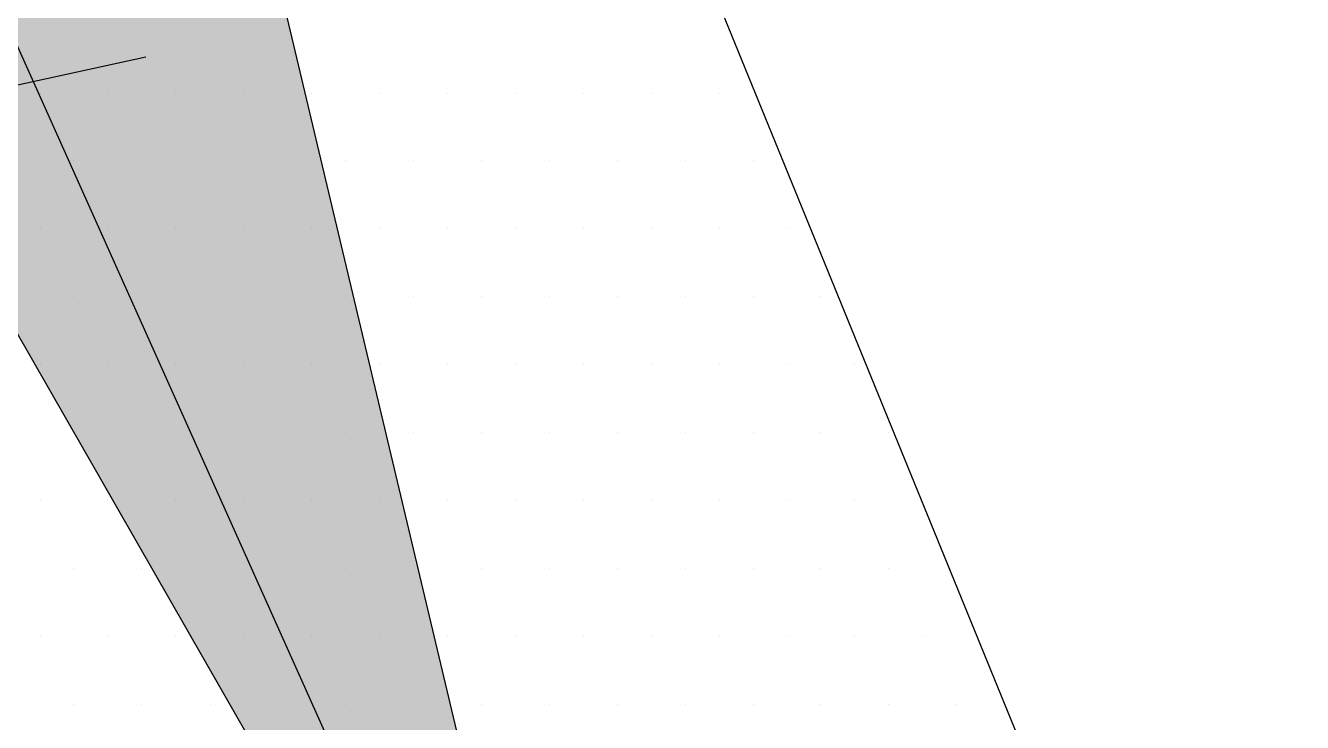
# Paper-space layout 'TOP_A1_00200_01-01-2017_MODELE' of a CAD drawing. Header units: millimetres. Extents: x -52 to 293, y -3 to 294.
# Drawn here: x 210.611 to 211.647, y 123.722 to 124.287 of the extents above; entities that cross this region are included whole.
import ezdxf

# ---------------------------------------------------------------- set-up
doc = ezdxf.new("R2010")
doc.units = ezdxf.units.MM
doc.header["$LTSCALE"] = 2
doc.linetypes.add('CACHEX2', pattern=[0.75, 0.5, -0.25])
for name, color, linetype in [('CALQUE_7', 4, 'Continuous'), ('CARTOUCHE', 7, 'Continuous'), ('rosace', 7, 'Continuous')]:
    doc.layers.add(name, color=color, linetype=linetype)

# ---------------------------------------------------------------- blocks, each defined once
blk = doc.blocks.new('A$C715108E3')
at = {"layer": 'CALQUE_7', "color": 131}
for p, q in [((-2.727, -23.4225), (-2.727, -23.4225)), ((-2.6358, -23.4225), (-2.6358, -23.4225)), ((-2.5439, -23.4225), (-2.5439, -23.4225)), ((-2.4519, -23.4225), (-2.4519, -23.4225)), ((-2.3599, -23.4225), (-2.3599, -23.4225)), ((-2.2686, -23.4225), (-2.2686, -23.4225)), ((-2.1766, -23.4225), (-2.1766, -23.4225)), ((-2.085, -23.4225), (-2.085, -23.4225)), ((-1.9933, -23.4225), (-1.9933, -23.4225)), ((-1.9015, -23.4225), (-1.9015, -23.4225)), ((-1.8097, -23.4225), (-1.8097, -23.4225)), ((-2.6815, -23.5138), (-2.6815, -23.5138)), ((-2.5895, -23.5138), (-2.5895, -23.5138)), ((-2.4975, -23.5138), (-2.4975, -23.5138)), ((-2.4062, -23.5138), (-2.4062, -23.5138)), ((-2.3142, -23.5138), (-2.3142, -23.5138)), ((-2.2223, -23.5138), (-2.2223, -23.5138)), ((-2.1309, -23.5138), (-2.1309, -23.5138)), ((-2.0391, -23.5138), (-2.0391, -23.5138)), ((-1.9472, -23.5138), (-1.9472, -23.5138)), ((-1.8558, -23.5138), (-1.8558, -23.5138)), ((-1.7639, -23.5138), (-1.7639, -23.5138)), ((-2.727, -23.6054), (-2.727, -23.6054)), ((-2.6358, -23.6054), (-2.6358, -23.6054)), ((-2.5439, -23.6054), (-2.5439, -23.6054)), ((-2.4519, -23.6054), (-2.4519, -23.6054)), ((-2.3599, -23.6054), (-2.3599, -23.6054)), ((-2.2686, -23.6054), (-2.2686, -23.6054)), ((-2.1766, -23.6054), (-2.1766, -23.6054)), ((-2.085, -23.6054), (-2.085, -23.6054)), ((-1.9933, -23.6054), (-1.9933, -23.6054)), ((-1.9015, -23.6054), (-1.9015, -23.6054)), ((-1.8097, -23.6054), (-1.8097, -23.6054)), ((-1.7182, -23.6054), (-1.7182, -23.6054)), ((-2.6815, -23.6976), (-2.6815, -23.6976)), ((-2.5895, -23.6976), (-2.5895, -23.6976)), ((-2.4975, -23.6976), (-2.4975, -23.6976)), ((-2.4062, -23.6976), (-2.4062, -23.6976)), ((-2.3142, -23.6976), (-2.3142, -23.6976)), ((-2.2223, -23.6976), (-2.2223, -23.6976)), ((-2.1309, -23.6976), (-2.1309, -23.6976)), ((-2.0391, -23.6976), (-2.0391, -23.6976)), ((-1.9472, -23.6976), (-1.9472, -23.6976)), ((-1.8558, -23.6976), (-1.8558, -23.6976)), ((-1.7639, -23.6976), (-1.7639, -23.6976)), ((-1.6721, -23.6976), (-1.6721, -23.6976)), ((-2.727, -23.7891), (-2.727, -23.7891)), ((-2.6358, -23.7891), (-2.6358, -23.7891)), ((-2.5439, -23.7891), (-2.5439, -23.7891)), ((-2.4519, -23.7891), (-2.4519, -23.7891)), ((-2.3599, -23.7891), (-2.3599, -23.7891)), ((-2.2686, -23.7891), (-2.2686, -23.7891)), ((-2.1766, -23.7891), (-2.1766, -23.7891)), ((-2.085, -23.7891), (-2.085, -23.7891)), ((-1.9933, -23.7891), (-1.9933, -23.7891)), ((-1.9015, -23.7891), (-1.9015, -23.7891)), ((-1.8097, -23.7891), (-1.8097, -23.7891)), ((-1.7182, -23.7891), (-1.7182, -23.7891)), ((-1.6264, -23.7891), (-1.6264, -23.7891)), ((-2.6815, -23.8804), (-2.6815, -23.8804)), ((-2.5895, -23.8804), (-2.5895, -23.8804)), ((-2.4975, -23.8804), (-2.4975, -23.8804)), ((-2.4062, -23.8804), (-2.4062, -23.8804)), ((-2.3142, -23.8804), (-2.3142, -23.8804)), ((-2.2223, -23.8804), (-2.2223, -23.8804)), ((-2.1309, -23.8804), (-2.1309, -23.8804)), ((-2.0391, -23.8804), (-2.0391, -23.8804)), ((-1.9472, -23.8804), (-1.9472, -23.8804)), ((-1.8558, -23.8804), (-1.8558, -23.8804)), ((-1.7639, -23.8804), (-1.7639, -23.8804)), ((-1.6721, -23.8804), (-1.6721, -23.8804)), ((-1.5806, -23.8804), (-1.5806, -23.8804)), ((-2.727, -23.973), (-2.727, -23.973)), ((-2.6358, -23.973), (-2.6358, -23.973)), ((-2.5439, -23.973), (-2.5439, -23.973)), ((-2.4519, -23.973), (-2.4519, -23.973)), ((-2.3599, -23.973), (-2.3599, -23.973)), ((-2.2686, -23.973), (-2.2686, -23.973)), ((-2.1766, -23.973), (-2.1766, -23.973)), ((-2.085, -23.973), (-2.085, -23.973)), ((-1.9933, -23.973), (-1.9933, -23.973)), ((-1.9015, -23.973), (-1.9015, -23.973)), ((-1.8097, -23.973), (-1.8097, -23.973)), ((-1.7182, -23.973), (-1.7182, -23.973)), ((-1.6264, -23.973), (-1.6264, -23.973)), ((-2.6815, -24.0642), (-2.6815, -24.0642)), ((-2.5895, -24.0642), (-2.5895, -24.0642)), ((-2.4975, -24.0642), (-2.4975, -24.0642)), ((-2.4062, -24.0642), (-2.4062, -24.0642)), ((-2.3142, -24.0642), (-2.3142, -24.0642)), ((-2.2223, -24.0642), (-2.2223, -24.0642)), ((-2.1309, -24.0642), (-2.1309, -24.0642)), ((-2.0391, -24.0642), (-2.0391, -24.0642)), ((-1.9472, -24.0642), (-1.9472, -24.0642)), ((-1.8558, -24.0642), (-1.8558, -24.0642)), ((-1.7639, -24.0642), (-1.7639, -24.0642)), ((-1.6721, -24.0642), (-1.6721, -24.0642)), ((-1.5806, -24.0642), (-1.5806, -24.0642)), ((-2.727, -24.1555), (-2.727, -24.1555)), ((-2.6358, -24.1555), (-2.6358, -24.1555)), ((-2.5439, -24.1555), (-2.5439, -24.1555)), ((-2.4519, -24.1555), (-2.4519, -24.1555)), ((-2.3599, -24.1555), (-2.3599, -24.1555)), ((-2.2686, -24.1555), (-2.2686, -24.1555)), ((-2.1766, -24.1555), (-2.1766, -24.1555)), ((-2.085, -24.1555), (-2.085, -24.1555)), ((-1.9933, -24.1555), (-1.9933, -24.1555)), ((-1.9015, -24.1555), (-1.9015, -24.1555)), ((-1.8097, -24.1555), (-1.8097, -24.1555)), ((-1.7182, -24.1555), (-1.7182, -24.1555)), ((-1.6264, -24.1555), (-1.6264, -24.1555)), ((-1.5345, -24.1555), (-1.5345, -24.1555)), ((-2.6815, -24.2481), (-2.6815, -24.2481)), ((-2.5895, -24.2481), (-2.5895, -24.2481)), ((-2.4975, -24.2481), (-2.4975, -24.2481)), ((-2.4062, -24.2481), (-2.4062, -24.2481)), ((-2.3142, -24.2481), (-2.3142, -24.2481)), ((-2.2223, -24.2481), (-2.2223, -24.2481)), ((-2.1309, -24.2481), (-2.1309, -24.2481)), ((-2.0391, -24.2481), (-2.0391, -24.2481)), ((-1.9472, -24.2481), (-1.9472, -24.2481)), ((-1.8558, -24.2481), (-1.8558, -24.2481)), ((-1.7639, -24.2481), (-1.7639, -24.2481)), ((-1.6721, -24.2481), (-1.6721, -24.2481)), ((-1.5806, -24.2481), (-1.5806, -24.2481)), ((-1.4888, -24.2481), (-1.4888, -24.2481))]:
    blk.add_line(p, q, dxfattribs=at)
blk.add_lwpolyline([(-5.0186, -17.1537), (-4.9784, -19.1278), (-5.3896, -19.2331), (-4.7123, -20.7884), (-8.4641, -25.8566), (-8.5996, -26.1134), (-8.0987, -26.1134), (-7.2053, -26.0731), (-6.6093, -26.0457), (-6.203, -25.613), (-3.9696, -22.5417), (-2.7917, -25.1531), (-2.6026, -25.1257), (-1.9525, -24.8418), (-1.3029, -24.5438), (-2.3854, -21.8923), (1.9656, -22.2806), (2.6017, -21.6183), (3.2786, -20.7927), (-3.3817, -20.0761), (-4.3053, -16.8895)], dxfattribs=at)
blk = doc.blocks.new('A$C581E6685')
at = {"layer": 'rosace'}
for color, points in [(142, [(-45.3965, 37.4846), (-39.5666, 28.8703), (-39.344, 28.5414), (-39.8519, 24.2064), (-36.9477, 25.4853), (-26.3566, 30.2032), (-36.1863, 24.0789), (-38.2746, 22.2236), (-38.1337, 21.2132), (-33.6363, 11.1845), (-39.5393, 21.4709), (-40.6525, 23.2405), (-42.0615, 23.3525), (-53.1072, 18.3767), (-43.3972, 24.4856), (-40.4756, 26.2259), (-40.684, 26.8894)]), (140, [(-45.3965, 37.4846), (-41.9745, 25.9278), (-41.7809, 23.8865), (-42.0615, 23.3525), (-44.9268, 21.9767), (-53.1072, 18.3767), (-40.8028, 21.6905), (-39.5666, 22.0268), (-38.2746, 22.2236), (-38.1337, 21.2132), (-33.6363, 11.1845), (-36.0802, 21.4612), (-37.3405, 24.3346), (-37.4251, 24.9804), (-36.9477, 25.4853), (-26.3566, 30.2032), (-37.8747, 26.8339), (-39.7286, 26.4119), (-40.3751, 26.6371), (-40.684, 26.8894)])]:
    blk.add_hatch(color=color, dxfattribs=at).paths.add_polyline_path(points)
at = {"layer": 'rosace', "color": 142}
blk.add_lwpolyline([(-45.3965, 37.4846), (-39.3434, 28.5414), (-39.8519, 24.2064), (-36.9477, 25.4853), (-26.3566, 30.2032), (-36.1857, 24.0789), (-38.2739, 22.2236), (-38.1337, 21.2132), (-33.6358, 11.1845), (-39.5393, 21.4709), (-40.6518, 23.2405), (-42.0615, 23.3525), (-53.1072, 18.3767), (-43.3964, 24.4856), (-40.4756, 26.2259), (-40.6836, 26.8894)], close=True, dxfattribs=at)
at = {"layer": 'rosace', "color": 140}
blk.add_lwpolyline([(-45.3965, 37.4846), (-41.9745, 25.9278), (-41.7804, 23.8865), (-42.0615, 23.3525), (-44.9268, 21.9767), (-53.1072, 18.3767), (-40.8028, 21.6905), (-39.5666, 22.0268), (-38.2739, 22.2236), (-38.1337, 21.2132), (-33.6358, 11.1845), (-36.0802, 21.4612), (-37.3405, 24.3346), (-37.4251, 24.9804), (-36.9477, 25.4853), (-26.3566, 30.2032), (-37.8741, 26.8339), (-39.7286, 26.4119), (-40.3748, 26.6371), (-40.6836, 26.8894)], close=True, dxfattribs=at)
at = {"layer": 'rosace', "color": 32, "linetype": 'CACHEX2', "ltscale": 1.5}
blk.add_ellipse((-38.0538, 23.8138), major_axis=(-19.0311, -3.534), ratio=0.590567, dxfattribs=at)
at = {"layer": 'rosace', "color": 32}
blk.add_ellipse((-37.6144, 23.8499), major_axis=(-13.5768, -4.2839), ratio=0.791971, dxfattribs=at)
at = {"layer": 'CARTOUCHE'}
blk.add_blockref('A$C715108E3', (-31.6739, 36.3189), dxfattribs=at)

psp = doc.layouts.new('TOP_A1_00200_01-01-2017_MODELE')

# ---------------------------------------------------------------- linework, layer by layer
at = {"layer": 'CARTOUCHE'}
psp.add_rational_spline([(193.9931, 140.7359), (193.9931, 129.8447), (193.9931, 118.9535), (193.9931, 115.1135), (197.8331, 115.1135), (243.3724, 115.1135), (288.9116, 115.1135), (292.7516, 115.1135), (292.7516, 118.9535), (292.7516, 129.8447), (292.7516, 140.7359), (292.7516, 144.5759), (288.9116, 144.5759), (243.3724, 144.5759), (197.8331, 144.5759), (193.9931, 144.5759), (193.9931, 140.7359)], [1, 1, 1, 0.707106781187, 1, 1, 1, 0.707106781187, 1, 1, 1, 0.707106781187, 1, 1, 1, 0.707106781187, 1], degree=2, knots=[0, 0, 0, 1, 1, 2.570796, 2.570796, 3.570796, 3.570796, 5.141593, 5.141593, 6.141593, 6.141593, 7.712389, 7.712389, 8.712389, 8.712389, 10.283185, 10.283185, 10.283185], dxfattribs=at)

# ---------------------------------------------------------------- block references
at = {"layer": 'CARTOUCHE', "xscale": 0.6, "yscale": 0.6, "zscale": 0.6}
psp.add_blockref('A$C581E6685', (231.2638, 116.4941), dxfattribs=at)

doc.saveas('drawing.dxf')
